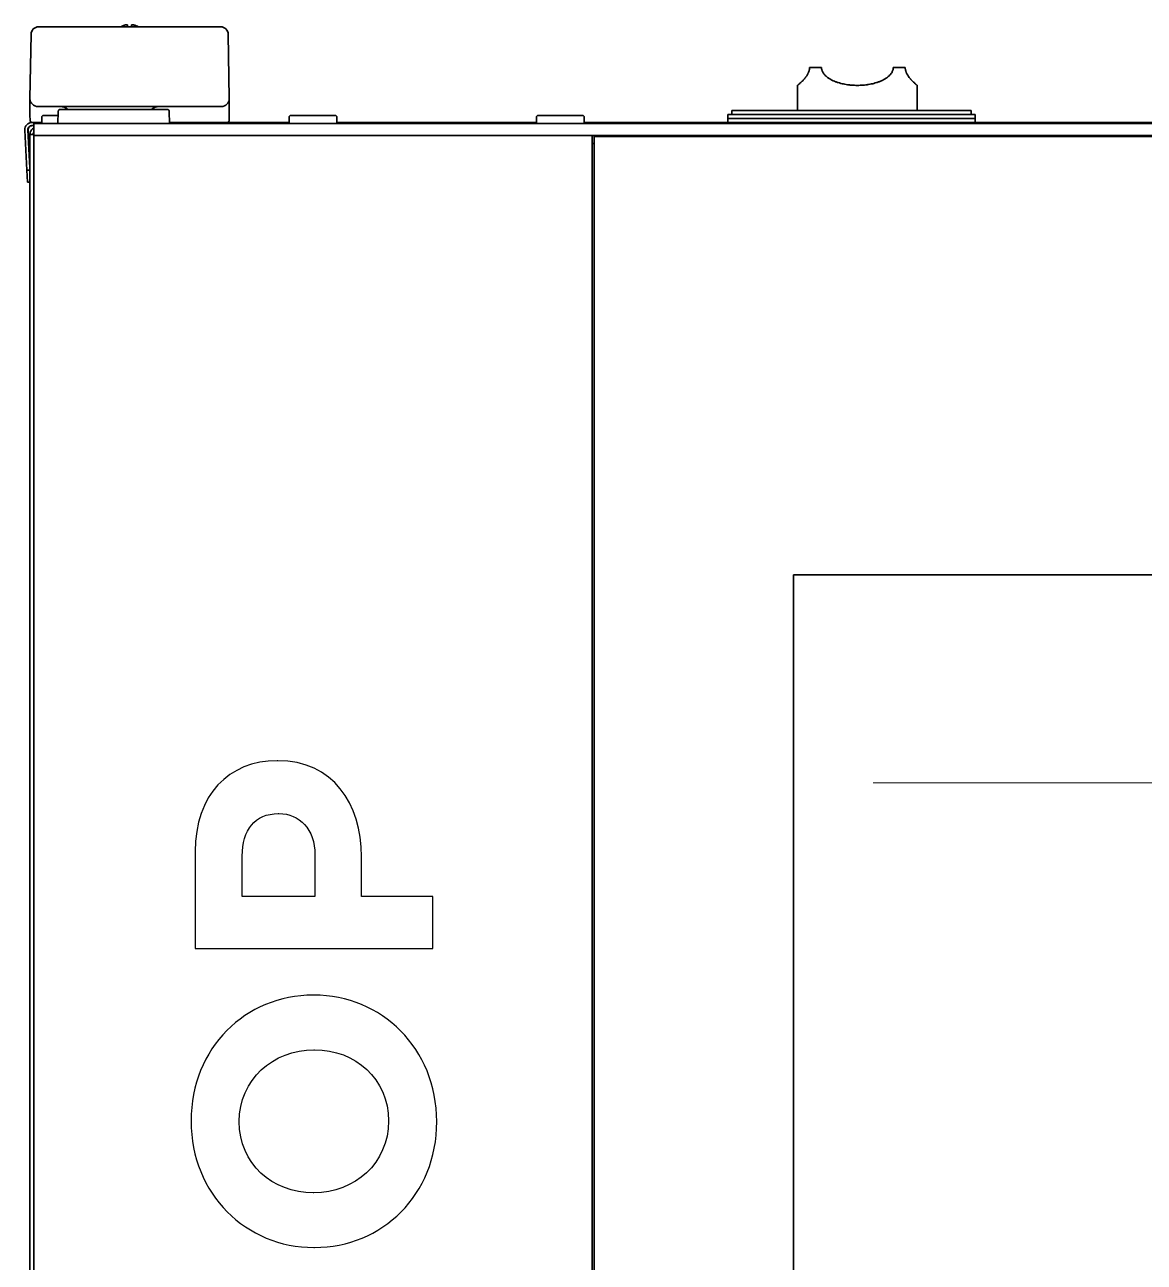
# Model space of a CAD drawing. Extents: x 6327 to 10269, y -393 to 3204.
# Drawn here: x 8426.8 to 8707.5, y 1802.6 to 2113 of the extents above; entities that cross this region are included whole.
import ezdxf

# ---------------------------------------------------------------- set-up
doc = ezdxf.new("R2010")
doc.units = 0
doc.header["$LTSCALE"] = 5
doc.layers.get('0').update_dxf_attribs({"linetype": 'CONTINUOUS', "lineweight": 0})
doc.layers.add('1', color=7, linetype='CONTINUOUS', true_color=0xffffff)

msp = doc.modelspace()

# ---------------------------------------------------------------- linework, layer by layer
at = {"color": 2}
msp.add_line((8639.57, 1922.83), (8966.57, 1922.83), dxfattribs=at)
at = {"layer": '1', "color": 7, "linetype": 'Continuous', "lineweight": 35}
for p, q in [((8430.25, 2112.53), (8435.35, 2112.53)), ((8435.35, 2112.53), (8470.79, 2112.53)), ((8470.79, 2112.53), (8475.89, 2112.53)), ((8428.07, 2094.53), (8428.35, 2110.66)), ((8477.79, 2110.66), (8478.07, 2094.53)), ((8623.57, 2102.33), (8626.57, 2102.33)), ((8644.57, 2102.33), (8647.57, 2102.33)), ((8620.57, 2097.83), (8620.57, 2091.53)), ((8650.57, 2091.53), (8650.57, 2097.83)), ((8428.07, 2094.52), (8428.07, 2094.53)), ((8428.08, 2094.46), (8428.07, 2094.53)), ((8428.07, 2094.49), (8428.07, 2090.53)), ((8428.08, 2094.38), (8428.07, 2094.46)), ((8428.08, 2090.39), (8428.08, 2094.38)), ((8478.07, 2094.53), (8478.07, 2094.52)), ((8478.07, 2094.53), (8478.07, 2094.46)), ((8478.07, 2090.53), (8478.07, 2094.49)), ((8478.07, 2094.49), (8478.07, 2094.49)), ((8478.07, 2094.49), (8478.07, 2094.38)), ((8478.07, 2094.38), (8478.07, 2090.39)), ((8428.07, 2090.53), (8428.08, 2090.39)), ((8428.13, 2089.01), (8428.08, 2090.39)), ((8435.07, 2092.53), (8430.07, 2092.53)), ((8431.32, 2090.28), (8431.07, 2090.03)), ((8431.07, 2090.03), (8431.07, 2088.53)), ((8435.11, 2090.28), (8431.32, 2090.28)), ((8471.07, 2092.53), (8435.07, 2092.53)), ((8435.13, 2091.28), (8435.07, 2088.28)), ((8449.07, 2091.78), (8435.63, 2091.78)), ((8462.52, 2091.78), (8449.07, 2091.78)), ((8463.07, 2088.28), (8463.02, 2091.28)), ((8476.07, 2092.53), (8471.07, 2092.53)), ((8478.07, 2090.39), (8478.02, 2089.01)), ((8478.07, 2090.39), (8478.07, 2090.53)), ((8493.32, 2090.28), (8493.07, 2090.03)), ((8493.07, 2090.03), (8493.07, 2088.53)), ((8504.82, 2090.28), (8493.32, 2090.28)), ((8505.07, 2090.03), (8504.82, 2090.28)), ((8505.07, 2088.53), (8505.07, 2090.03)), ((8555.32, 2090.28), (8555.07, 2090.03)), ((8555.07, 2090.03), (8555.07, 2088.53)), ((8566.82, 2090.28), (8555.32, 2090.28)), ((8567.07, 2090.03), (8566.82, 2090.28)), ((8567.07, 2088.53), (8567.07, 2090.03)), ((8603.07, 2090.53), (8665.07, 2090.53)), ((8603.07, 2090.53), (8603.07, 2089.53)), ((8603.07, 2089.53), (8603.07, 2088.53)), ((8603.07, 2089.53), (8634.07, 2089.53)), ((8604.07, 2091.53), (8664.07, 2091.53)), ((8604.07, 2091.53), (8604.07, 2090.53)), ((8665.07, 2089.53), (8634.07, 2089.53)), ((8664.07, 2090.53), (8664.07, 2091.53)), ((8665.07, 2089.53), (8665.07, 2090.53)), ((8665.07, 2088.53), (8665.07, 2089.53)), ((8427.31, 2076.52), (8426.78, 2086.63)), ((8428.07, 2077.16), (8427.57, 2086.67)), ((8427.63, 2086.67), (8428.07, 2078.19)), ((8428.57, 2088.53), (8428.67, 2088.53)), ((8428.57, 2087.73), (8429.07, 2087.73)), ((8428.67, 2088.53), (8430.08, 2088.53)), ((8429.07, 2088.28), (8431.07, 2088.28)), ((8429.07, 2088.28), (8429.07, 2085.28)), ((8429.57, 2088.53), (8429.57, 2088.28)), ((8430.08, 2088.53), (8431.07, 2088.53)), ((8431.07, 2088.53), (8431.32, 2088.28)), ((8431.07, 2088.28), (9175.07, 2088.28)), ((8476.07, 2088.53), (8463.07, 2088.53)), ((8476.07, 2088.53), (8477.49, 2088.53)), ((8477.49, 2088.53), (8493.08, 2088.53)), ((8493.07, 2088.53), (8493.32, 2088.28)), ((8504.82, 2088.28), (8505.07, 2088.53)), ((8505.08, 2088.53), (8555.07, 2088.53)), ((8555.07, 2088.53), (8555.32, 2088.28)), ((8566.82, 2088.28), (8567.07, 2088.53)), ((8567.07, 2088.53), (9039.07, 2088.53)), ((8428.07, 1374.13), (8428.07, 2085.53)), ((8429.07, 2085.53), (8428.07, 2085.53)), ((8431.07, 2085.28), (8429.07, 2085.28)), ((8429.07, 2085.28), (8429.07, 2085.28)), ((8429.07, 1400.78), (8429.07, 2085.28)), ((8431.07, 2085.28), (8567.07, 2085.28)), ((8567.07, 2085.28), (9039.07, 2085.28)), ((8569.07, 1400.78), (8569.07, 2085.28)), ((8569.57, 2085.03), (8569.57, 1401.03)), ((9036.57, 2085.03), (8569.57, 2085.03)), ((8570.07, 2085.28), (8570.07, 2085.03)), ((8570.55, 2085.03), (8570.55, 2085.28)), ((8570.57, 2085.03), (8570.57, 2085.28)), ((8572.57, 2085.28), (8572.57, 2085.03)), ((8601.57, 2085.03), (8601.57, 2085.28)), ((8604.57, 2085.28), (8604.57, 2085.03)), ((8569.57, 2083.28), (8569.07, 2083.28)), ((8427.31, 2076.52), (8428.07, 2076.56)), ((8427.46, 2073.53), (8427.31, 2076.52)), ((8428.07, 2073.56), (8427.46, 2073.53)), ((8619.57, 1511.03), (8619.57, 1975.03)), ((8619.57, 1975.03), (8986.57, 1975.03))]:
    msp.add_line(p, q, dxfattribs=at)
at = {"layer": '1', "color": 7, "linetype": 'Continuous', "lineweight": 25}
for p, q in [((8490.26, 1928.39), (8490.09, 1928.39)), ((8490.35, 1915.12), (8490.52, 1915.12)), ((8469.5, 1905.58), (8469.5, 1881.24)), ((8481.33, 1894.35), (8481.33, 1904.48)), ((8499.54, 1904.73), (8499.54, 1894.35)), ((8511.2, 1894.35), (8511.2, 1904.31)), ((8499.54, 1894.35), (8481.33, 1894.35)), ((8529.07, 1894.35), (8511.2, 1894.35)), ((8529.07, 1881.24), (8529.07, 1894.35)), ((8469.5, 1881.24), (8529.07, 1881.24)), ((8499.29, 1869.58), (8499.12, 1869.58)), ((8499.29, 1855.88), (8499.46, 1855.88)), ((8499.29, 1819.97), (8499.12, 1819.97)), ((8499.29, 1806.27), (8499.46, 1806.27))]:
    msp.add_line(p, q, dxfattribs=at)
at = {"layer": '1', "color": 7, "linetype": 'Continuous', "lineweight": 35}
for centre, radius, start, end in [((8430.25, 2110.63), 1.9, 90, 179), ((8475.89, 2110.63), 1.9, 1, 90), ((8430.07, 2094.53), 2, 182, 270), ((8476.07, 2094.53), 2, 270, 358), ((8435.63, 2091.28), 0.5, 90, 179), ((8435.62, 2089.53), 3, 48.59, 90), ((8460.52, 2089.53), 3, 90, 131.41), ((8462.52, 2091.28), 0.5, 1, 90), ((8428.57, 2086.73), 1.8, 90, 183), ((8428.57, 2086.73), 1, 90, 183)]:
    msp.add_arc(centre, radius, start, end, dxfattribs=at)
for centre, major_axis, ratio, start_param, end_param in [((8411.61, 2508.58), (-16.46, 414.14), 0.000092, 3.131473, 3.160761), ((8494.63, 2511.27), (16.56, 416.83), 0.000092, 3.122413, 3.157298), ((8428.63, 2086.73), (-0.726, 0.689), 0.998716, -0.810936, 0.810936)]:
    msp.add_ellipse(centre, major_axis=major_axis, ratio=ratio, start_param=start_param, end_param=end_param, dxfattribs=at)
for points, knots in [([(8452.07, 2113.02), (8452.02, 2113.01), (8451.91, 2112.98), (8451.75, 2112.93), (8451.59, 2112.87), (8451.43, 2112.81), (8451.28, 2112.74), (8451.13, 2112.67), (8450.99, 2112.6), (8450.9, 2112.55), (8450.88, 2112.53)], [0, 0, 0, 0, 0.134116, 0.268232, 0.402347, 0.536463, 0.670579, 0.804695, 0.938811, 1, 1, 1, 1]), ([(8452.57, 2112.53), (8452.57, 2112.63), (8452.57, 2112.72), (8452.57, 2112.84), (8452.57, 2112.88), (8452.57, 2112.96), (8452.57, 2112.99), (8452.57, 2113.02)], [0, 0, 0, 0, 0.457375, 0.457375, 0.728688, 0.728688, 1, 1, 1, 1]), ([(8455.28, 2112.53), (8455.1, 2112.63), (8454.93, 2112.72), (8454.64, 2112.84), (8454.53, 2112.88), (8454.3, 2112.96), (8454.19, 2112.99), (8454.07, 2113.02)], [0, 0, 0, 0, 0.457379, 0.457379, 0.728689, 0.728689, 1, 1, 1, 1]), ([(8623.57, 2102.33), (8623.57, 2102.27), (8623.57, 2102.21), (8623.56, 2102.09), (8623.56, 2102.03), (8623.54, 2101.85), (8623.52, 2101.74), (8623.47, 2101.51), (8623.43, 2101.4), (8623.36, 2101.2), (8623.33, 2101.1), (8623.26, 2100.96), (8623.24, 2100.91), (8623.2, 2100.82), (8623.18, 2100.77), (8623.11, 2100.64), (8623.06, 2100.55), (8622.97, 2100.39), (8622.92, 2100.32), (8622.82, 2100.17), (8622.77, 2100.09), (8622.69, 2099.99), (8622.67, 2099.95), (8622.62, 2099.89), (8622.59, 2099.85), (8622.52, 2099.76), (8622.47, 2099.69), (8622.32, 2099.51), (8622.22, 2099.4), (8622.04, 2099.19), (8621.95, 2099.1), (8621.77, 2098.91), (8621.68, 2098.83), (8621.56, 2098.71), (8621.52, 2098.67), (8621.44, 2098.6), (8621.41, 2098.56), (8621.3, 2098.46), (8621.23, 2098.4), (8621.04, 2098.22), (8620.93, 2098.13), (8620.8, 2098.01), (8620.76, 2097.98), (8620.71, 2097.94), (8620.68, 2097.92), (8620.66, 2097.9), (8620.65, 2097.89), (8620.65, 2097.89), (8620.62, 2097.86), (8620.6, 2097.85), (8620.58, 2097.83), (8620.57, 2097.83), (8620.57, 2097.83), (8620.57, 2097.83), (8620.57, 2097.83)], [0, 0, 0, 0, 0.015615, 0.015615, 0.031229, 0.031229, 0.062458, 0.062458, 0.093687, 0.093687, 0.124916, 0.124916, 0.140531, 0.140531, 0.156145, 0.156145, 0.187374, 0.187374, 0.218603, 0.218603, 0.249832, 0.249832, 0.265447, 0.265447, 0.281061, 0.281061, 0.312291, 0.312291, 0.374749, 0.374749, 0.437207, 0.437207, 0.499665, 0.499665, 0.530894, 0.530894, 0.562123, 0.562123, 0.624581, 0.624581, 0.749497, 0.749497, 0.811955, 0.811955, 0.843184, 0.858799, 0.858799, 0.874413, 0.874413, 0.936872, 0.936872, 0.99933, 0.99933, 1, 1, 1, 1]), ([(8644.57, 2102.33), (8644.57, 2102.27), (8644.57, 2102.21), (8644.56, 2102.09), (8644.55, 2102.03), (8644.53, 2101.85), (8644.5, 2101.74), (8644.43, 2101.51), (8644.38, 2101.4), (8644.29, 2101.2), (8644.23, 2101.1), (8644.16, 2100.98), (8644.15, 2100.96), (8644.11, 2100.91), (8644.1, 2100.89), (8644.05, 2100.82), (8644.02, 2100.77), (8643.92, 2100.64), (8643.85, 2100.55), (8643.7, 2100.39), (8643.63, 2100.31), (8643.47, 2100.16), (8643.39, 2100.09), (8643.27, 2099.99), (8643.22, 2099.95), (8643.14, 2099.89), (8643.09, 2099.85), (8642.96, 2099.76), (8642.88, 2099.69), (8642.7, 2099.57), (8642.6, 2099.52), (8642.42, 2099.4), (8642.32, 2099.35), (8641.85, 2099.09), (8641.45, 2098.91), (8640.93, 2098.71), (8640.82, 2098.67), (8640.61, 2098.6), (8640.29, 2098.49), (8639.96, 2098.39), (8639.3, 2098.22), (8638.85, 2098.13), (8638.27, 2098.03), (8638.1, 2098.01), (8637.92, 2097.98), (8637.8, 2097.97), (8637.75, 2097.96), (8637.45, 2097.92), (8637.22, 2097.9), (8636.51, 2097.84), (8636.04, 2097.83), (8635.1, 2097.83), (8634.63, 2097.84), (8634.04, 2097.89), (8633.92, 2097.9), (8633.68, 2097.93), (8633.33, 2097.96), (8632.98, 2098.01), (8632.3, 2098.13), (8631.85, 2098.22), (8631.19, 2098.39), (8630.97, 2098.46), (8630.65, 2098.56), (8630.54, 2098.59), (8630.33, 2098.67), (8630.22, 2098.71), (8629.91, 2098.83), (8629.7, 2098.91), (8629.3, 2099.09), (8629.11, 2099.19), (8628.73, 2099.4), (8628.54, 2099.51), (8628.27, 2099.69), (8628.18, 2099.76), (8628.01, 2099.89), (8627.92, 2099.95), (8627.76, 2100.09), (8627.68, 2100.16), (8627.52, 2100.32), (8627.44, 2100.39), (8627.33, 2100.52), (8627.3, 2100.56), (8627.23, 2100.64), (8627.19, 2100.68), (8627.09, 2100.82), (8627.03, 2100.91), (8626.91, 2101.1), (8626.86, 2101.2), (8626.8, 2101.32), (8626.79, 2101.35), (8626.76, 2101.4), (8626.75, 2101.43), (8626.72, 2101.51), (8626.7, 2101.57), (8626.65, 2101.73), (8626.62, 2101.85), (8626.6, 2102), (8626.59, 2102.03), (8626.59, 2102.09), (8626.58, 2102.12), (8626.58, 2102.21), (8626.57, 2102.27), (8626.57, 2102.33)], [0, 0, 0, 0, 0.007812, 0.007812, 0.015625, 0.015625, 0.03125, 0.03125, 0.046875, 0.046875, 0.0625, 0.0625, 0.066406, 0.066406, 0.070313, 0.070313, 0.078125, 0.078125, 0.09375, 0.09375, 0.109375, 0.109375, 0.125, 0.125, 0.132813, 0.132813, 0.140625, 0.140625, 0.15625, 0.15625, 0.171875, 0.171875, 0.1875, 0.1875, 0.25, 0.25, 0.265625, 0.265625, 0.28125, 0.3125, 0.3125, 0.375, 0.375, 0.390625, 0.398438, 0.398438, 0.40625, 0.40625, 0.4375, 0.4375, 0.5, 0.5, 0.5625, 0.5625, 0.578125, 0.578125, 0.59375, 0.625, 0.625, 0.6875, 0.6875, 0.71875, 0.71875, 0.734375, 0.734375, 0.75, 0.75, 0.78125, 0.78125, 0.8125, 0.8125, 0.84375, 0.84375, 0.859375, 0.859375, 0.875, 0.875, 0.890625, 0.890625, 0.90625, 0.90625, 0.914062, 0.914062, 0.921875, 0.921875, 0.9375, 0.9375, 0.953125, 0.953125, 0.957031, 0.957031, 0.960937, 0.960937, 0.96875, 0.96875, 0.984375, 0.984375, 0.988281, 0.988281, 0.992187, 0.992187, 1, 1, 1, 1]), ([(8650.57, 2097.83), (8650.57, 2097.83), (8650.57, 2097.83), (8650.57, 2097.83), (8650.57, 2097.83), (8650.54, 2097.85), (8650.53, 2097.86), (8650.46, 2097.92), (8650.39, 2097.98), (8650.28, 2098.07), (8650.25, 2098.1), (8650.21, 2098.13), (8650.18, 2098.16), (8650.17, 2098.17), (8650.1, 2098.23), (8650.04, 2098.28), (8649.92, 2098.4), (8649.85, 2098.46), (8649.7, 2098.6), (8649.63, 2098.67), (8649.46, 2098.83), (8649.38, 2098.91), (8649.2, 2099.09), (8649.11, 2099.19), (8648.99, 2099.32), (8648.97, 2099.35), (8648.92, 2099.4), (8648.9, 2099.43), (8648.82, 2099.52), (8648.77, 2099.57), (8648.63, 2099.76), (8648.53, 2099.88), (8648.4, 2100.06), (8648.38, 2100.09), (8648.33, 2100.17), (8648.3, 2100.2), (8648.23, 2100.32), (8648.18, 2100.39), (8648.08, 2100.56), (8648.04, 2100.64), (8647.95, 2100.81), (8647.9, 2100.91), (8647.85, 2101.03), (8647.84, 2101.05), (8647.82, 2101.1), (8647.79, 2101.17), (8647.76, 2101.25), (8647.71, 2101.41), (8647.68, 2101.51), (8647.65, 2101.65), (8647.64, 2101.68), (8647.63, 2101.74), (8647.62, 2101.77), (8647.61, 2101.85), (8647.6, 2101.91), (8647.58, 2102.09), (8647.57, 2102.21), (8647.57, 2102.33)], [0, 0, 0, 0, 0.001747, 0.001747, 0.064137, 0.064137, 0.126528, 0.126528, 0.25131, 0.25131, 0.282505, 0.298103, 0.298103, 0.313701, 0.313701, 0.376092, 0.376092, 0.438482, 0.438482, 0.500873, 0.500873, 0.563264, 0.563264, 0.625655, 0.625655, 0.641253, 0.641253, 0.65685, 0.65685, 0.688046, 0.688046, 0.750437, 0.750437, 0.766034, 0.766034, 0.781632, 0.781632, 0.812827, 0.812827, 0.844023, 0.844023, 0.875218, 0.875218, 0.883017, 0.883017, 0.890816, 0.906414, 0.906414, 0.937609, 0.937609, 0.945408, 0.945408, 0.953207, 0.953207, 0.968805, 0.968805, 1, 1, 1, 1]), ([(8428.07, 2085.53), (8428.07, 2085.64), (8428.08, 2085.76), (8428.13, 2085.99), (8428.16, 2086.11), (8428.25, 2086.32), (8428.31, 2086.43), (8428.44, 2086.62), (8428.52, 2086.72), (8428.68, 2086.88), (8428.77, 2086.96), (8428.93, 2087.06), (8429, 2087.1), (8429.06, 2087.13)], [0, 0, 0, 0, 0.177861, 0.177861, 0.355721, 0.355721, 0.533582, 0.533582, 0.711442, 0.711442, 0.889303, 0.889303, 1, 1, 1, 1]), ([(8428.13, 2089.01), (8428.13, 2089), (8428.13, 2088.99), (8428.13, 2088.97), (8428.13, 2088.95), (8428.13, 2088.94)], [0, 0, 0, 0, 0.5, 0.5, 1, 1, 1, 1]), ([(8428.13, 2088.94), (8428.14, 2088.91), (8428.15, 2088.88), (8428.16, 2088.84), (8428.17, 2088.83), (8428.18, 2088.8), (8428.18, 2088.79), (8428.21, 2088.75), (8428.22, 2088.73), (8428.25, 2088.69), (8428.26, 2088.68), (8428.28, 2088.66), (8428.29, 2088.65), (8428.33, 2088.62), (8428.35, 2088.61), (8428.39, 2088.59), (8428.4, 2088.58), (8428.43, 2088.57), (8428.44, 2088.56), (8428.48, 2088.55), (8428.51, 2088.54), (8428.55, 2088.53), (8428.57, 2088.53), (8428.6, 2088.53), (8428.61, 2088.53), (8428.63, 2088.53)], [0, 0, 0, 0, 0.125, 0.125, 0.1875, 0.1875, 0.25, 0.25, 0.375, 0.375, 0.4375, 0.4375, 0.5, 0.5, 0.625, 0.625, 0.6875, 0.6875, 0.75, 0.75, 0.875, 0.875, 0.9375, 0.9375, 1, 1, 1, 1]), ([(8477.52, 2088.53), (8477.53, 2088.53), (8477.55, 2088.53), (8477.58, 2088.53), (8477.59, 2088.53), (8477.64, 2088.54), (8477.66, 2088.55), (8477.7, 2088.56), (8477.72, 2088.57), (8477.75, 2088.58), (8477.76, 2088.59), (8477.8, 2088.61), (8477.82, 2088.62), (8477.85, 2088.65), (8477.86, 2088.66), (8477.88, 2088.68), (8477.89, 2088.69), (8477.92, 2088.73), (8477.94, 2088.75), (8477.96, 2088.79), (8477.97, 2088.8), (8477.98, 2088.83), (8477.99, 2088.84), (8478, 2088.88), (8478.01, 2088.91), (8478.01, 2088.94)], [0, 0, 0, 0, 0.0625, 0.0625, 0.125, 0.125, 0.25, 0.25, 0.3125, 0.3125, 0.375, 0.375, 0.5, 0.5, 0.5625, 0.5625, 0.625, 0.625, 0.75, 0.75, 0.8125, 0.8125, 0.875, 0.875, 1, 1, 1, 1]), ([(8478.01, 2088.94), (8478.02, 2088.95), (8478.02, 2088.97), (8478.02, 2088.99), (8478.02, 2089), (8478.02, 2089.01)], [0, 0, 0, 0, 0.5, 0.5, 1, 1, 1, 1]), ([(8429.05, 2086.09), (8429.04, 2086.09), (8429.04, 2086.08), (8429.01, 2086.03), (8428.97, 2085.97), (8428.94, 2085.88), (8428.93, 2085.85), (8428.91, 2085.8), (8428.91, 2085.78), (8428.9, 2085.75), (8428.88, 2085.67), (8428.87, 2085.59), (8428.87, 2085.53)], [0, 0, 0, 0, 0.01615, 0.01615, 0.3441, 0.3441, 0.508075, 0.508075, 0.590063, 0.590063, 0.67205, 1, 1, 1, 1])]:
    msp.add_open_spline(points, degree=3, knots=knots, dxfattribs=at)
for points, degree in [([(8452.57, 2113.02), (8452.55, 2113.03), (8452.5, 2113.03), (8452.42, 2113.04), (8452.35, 2113.04), (8452.28, 2113.04), (8452.21, 2113.04), (8452.14, 2113.03), (8452.1, 2113.02), (8452.07, 2113.02)], 3), ([(8454.07, 2113.02), (8454.05, 2113.02), (8454, 2113.03), (8453.93, 2113.04), (8453.86, 2113.04), (8453.79, 2113.04), (8453.72, 2113.04), (8453.64, 2113.03), (8453.6, 2113.02), (8453.57, 2113.02)], 3), ([(8453.57, 2113.02), (8453.57, 2113.01), (8453.57, 2112.98), (8453.57, 2112.93), (8453.57, 2112.87), (8453.57, 2112.81), (8453.57, 2112.74), (8453.57, 2112.67), (8453.57, 2112.58), (8453.57, 2112.51), (8453.57, 2112.47)], 3), ([(8428.08, 2094.41), (8428.08, 2094.4), (8428.08, 2094.39), (8428.08, 2094.38)], 3), ([(8478.07, 2094.42), (8478.07, 2094.38)], 1)]:
    msp.add_open_spline(points, degree=degree, dxfattribs=at)
at = {"layer": '1', "color": 7, "linetype": 'Continuous', "lineweight": 25}
for points in [[(8490.09, 1928.39), (8477.92, 1928.39), (8469.5, 1919.8), (8469.5, 1905.58)], [(8511.2, 1904.31), (8511.2, 1917.67), (8504.05, 1928.39), (8490.26, 1928.39)], [(8481.33, 1904.48), (8481.33, 1911.03), (8484.48, 1915.12), (8490.35, 1915.12)], [(8490.52, 1915.12), (8495.63, 1915.12), (8499.54, 1911.29), (8499.54, 1904.73)], [(8499.12, 1869.58), (8482.18, 1869.58), (8468.48, 1856.39), (8468.48, 1838.01)], [(8530.09, 1837.84), (8530.09, 1856.22), (8516.22, 1869.58), (8499.29, 1869.58)], [(8480.56, 1837.84), (8480.56, 1848.39), (8489.07, 1855.88), (8499.29, 1855.88)], [(8499.46, 1855.88), (8509.67, 1855.88), (8518.01, 1848.56), (8518.01, 1838.01)], [(8468.48, 1838.01), (8468.48, 1819.63), (8482.35, 1806.27), (8499.29, 1806.27)], [(8518.01, 1838.01), (8518.01, 1827.46), (8509.5, 1819.97), (8499.29, 1819.97)], [(8499.12, 1819.97), (8488.9, 1819.97), (8480.56, 1827.29), (8480.56, 1837.84)], [(8499.46, 1806.27), (8516.39, 1806.27), (8530.09, 1819.46), (8530.09, 1837.84)]]:
    msp.add_open_spline(points, degree=3, dxfattribs=at)

doc.saveas('drawing.dxf')
